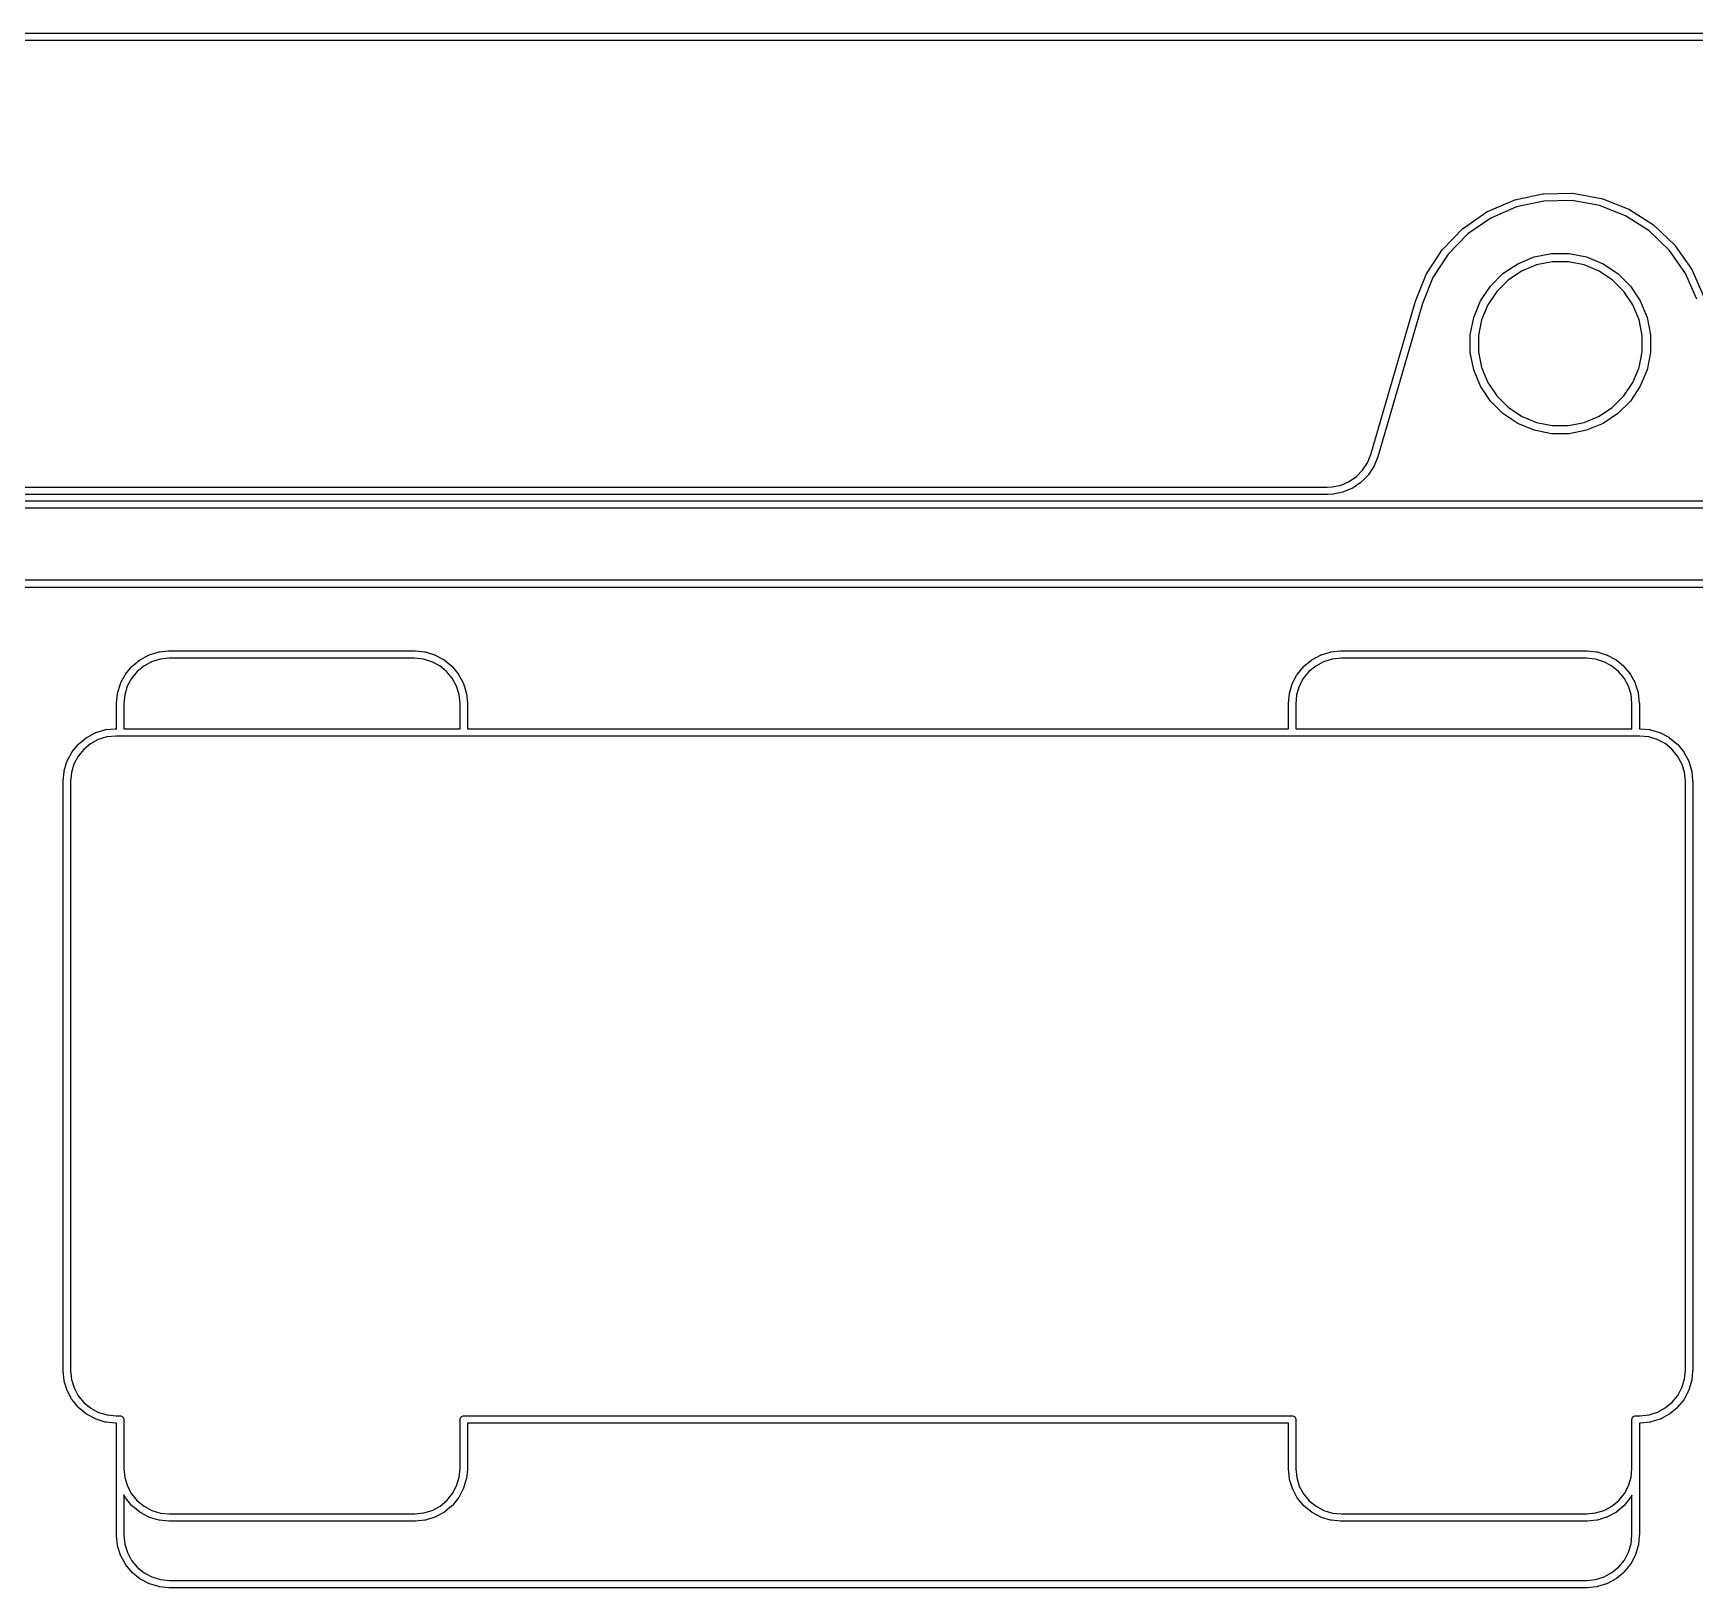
# Model space of a CAD drawing. Extents: x 59 to 2996, y -153 to 1402.
# Drawn here: x 779.93 to 813.78, y 521.57 to 553.25 of the extents above; entities that cross this region are included whole.
import ezdxf

# ---------------------------------------------------------------- set-up
doc = ezdxf.new("R2010")
doc.units = 0
doc.layers.add('BLACK', color=7, linetype='CONTINUOUS')

msp = doc.modelspace()

# ---------------------------------------------------------------- linework, layer by layer
at = {"layer": 'BLACK', "linetype": 'Continuous'}
for p, q in [((664.757, 553.249), (809.125, 553.249)), ((809.125, 553.249), (833.306, 553.249)), ((809.125, 553.099), (664.829, 553.099)), ((833.299, 553.099), (809.125, 553.099)), ((809.561, 549.619), (810.099, 549.851)), ((810.099, 549.851), (810.106, 549.853)), ((810.099, 549.851), (810.099, 549.851)), ((810.099, 549.851), (810.099, 549.851)), ((810.099, 549.851), (810.099, 549.851)), ((810.106, 549.853), (810.112, 549.855)), ((810.112, 549.855), (810.685, 549.978)), ((810.709, 549.83), (810.151, 549.71)), ((810.685, 549.978), (810.686, 549.978)), ((810.686, 549.978), (810.693, 549.979)), ((810.693, 549.979), (810.699, 549.98)), ((810.699, 549.98), (811.285, 549.989)), ((811.28, 549.839), (810.709, 549.83)), ((811.842, 549.738), (811.28, 549.839)), ((811.285, 549.989), (811.285, 549.989)), ((811.285, 549.989), (811.286, 549.989)), ((811.286, 549.989), (811.293, 549.989)), ((811.293, 549.989), (811.299, 549.988)), ((811.299, 549.988), (811.876, 549.884)), ((811.876, 549.884), (811.877, 549.884)), ((811.877, 549.884), (811.883, 549.882)), ((811.883, 549.882), (811.89, 549.88)), ((811.89, 549.88), (812.435, 549.666)), ((809.066, 549.28), (809.548, 549.612)), ((809.627, 549.484), (809.157, 549.16)), ((809.548, 549.612), (809.549, 549.612)), ((809.549, 549.612), (809.555, 549.615)), ((809.555, 549.615), (809.561, 549.619)), ((810.151, 549.71), (809.627, 549.484)), ((812.373, 549.529), (811.842, 549.738)), ((812.853, 549.221), (812.373, 549.529)), ((812.435, 549.666), (812.436, 549.665)), ((812.436, 549.665), (812.442, 549.662)), ((812.442, 549.662), (812.448, 549.659)), ((812.448, 549.659), (812.94, 549.343)), ((808.646, 548.851), (809.055, 549.27)), ((809.157, 549.16), (808.759, 548.751)), ((809.055, 549.271), (809.061, 549.275)), ((809.055, 549.27), (809.055, 549.271)), ((809.055, 549.27), (809.055, 549.27)), ((809.055, 549.27), (809.055, 549.27)), ((809.061, 549.275), (809.066, 549.28)), ((813.265, 548.825), (812.853, 549.221)), ((812.94, 549.343), (812.941, 549.343)), ((812.941, 549.343), (812.947, 549.338)), ((812.947, 549.338), (812.952, 549.334)), ((812.952, 549.334), (813.374, 548.928)), ((808.317, 548.349), (808.637, 548.839)), ((808.759, 548.751), (808.447, 548.273)), ((808.637, 548.84), (808.642, 548.845)), ((808.637, 548.839), (808.637, 548.84)), ((808.637, 548.839), (808.637, 548.839)), ((808.637, 548.839), (808.637, 548.839)), ((808.642, 548.845), (808.646, 548.851)), ((810.507, 548.69), (810.861, 548.76)), ((810.861, 548.76), (811.223, 548.76)), ((811.223, 548.76), (811.578, 548.69)), ((813.592, 548.357), (813.265, 548.825)), ((813.374, 548.928), (813.374, 548.928)), ((813.374, 548.928), (813.374, 548.928)), ((813.374, 548.928), (813.375, 548.928)), ((813.375, 548.928), (813.379, 548.922)), ((813.379, 548.922), (813.384, 548.917)), ((813.384, 548.917), (813.719, 548.437)), ((809.872, 548.351), (810.173, 548.551)), ((810.253, 548.402), (809.98, 548.219)), ((810.173, 548.551), (810.507, 548.69)), ((810.556, 548.527), (810.253, 548.402)), ((810.878, 548.591), (810.556, 548.527)), ((811.206, 548.591), (810.878, 548.591)), ((811.529, 548.527), (811.206, 548.591)), ((811.832, 548.402), (811.529, 548.527)), ((811.578, 548.69), (811.912, 548.551)), ((812.105, 548.219), (811.832, 548.402)), ((811.912, 548.551), (812.213, 548.351)), ((813.719, 548.437), (813.719, 548.437)), ((813.719, 548.437), (813.719, 548.437)), ((813.719, 548.437), (813.72, 548.436)), ((813.72, 548.436), (813.723, 548.43)), ((813.723, 548.43), (813.726, 548.425)), ((813.726, 548.425), (813.962, 547.889)), ((808.093, 547.792), (808.311, 548.336)), ((808.447, 548.273), (808.233, 547.74)), ((808.311, 548.337), (808.314, 548.343)), ((808.311, 548.336), (808.311, 548.337)), ((808.311, 548.336), (808.311, 548.336)), ((808.311, 548.336), (808.311, 548.336)), ((808.314, 548.343), (808.317, 548.349)), ((809.415, 547.794), (809.616, 548.095)), ((809.616, 548.095), (809.872, 548.351)), ((809.98, 548.219), (809.748, 547.987)), ((812.337, 547.987), (812.105, 548.219)), ((812.213, 548.351), (812.469, 548.095)), ((812.469, 548.095), (812.669, 547.794)), ((813.823, 547.832), (813.592, 548.357)), ((807.181, 544.669), (808.091, 547.789)), ((808.233, 547.74), (807.323, 544.62)), ((808.091, 547.789), (808.093, 547.792)), ((808.093, 547.792), (808.093, 547.792)), ((809.277, 547.46), (809.415, 547.794)), ((809.748, 547.987), (809.565, 547.714)), ((812.52, 547.714), (812.337, 547.987)), ((812.669, 547.794), (812.808, 547.46)), ((809.206, 547.105), (809.277, 547.46)), ((809.439, 547.411), (809.375, 547.089)), ((809.565, 547.714), (809.439, 547.411)), ((812.645, 547.411), (812.52, 547.714)), ((812.709, 547.089), (812.645, 547.411)), ((812.808, 547.46), (812.878, 547.105)), ((809.206, 546.744), (809.206, 547.105)), ((809.375, 547.089), (809.375, 546.76)), ((812.709, 546.76), (812.709, 547.089)), ((812.878, 547.105), (812.878, 546.744)), ((809.277, 546.389), (809.206, 546.744)), ((809.375, 546.76), (809.439, 546.438)), ((812.645, 546.438), (812.709, 546.76)), ((812.878, 546.744), (812.808, 546.389)), ((809.415, 546.055), (809.277, 546.389)), ((809.439, 546.438), (809.565, 546.135)), ((812.52, 546.135), (812.645, 546.438)), ((812.808, 546.389), (812.669, 546.055)), ((809.616, 545.754), (809.415, 546.055)), ((809.565, 546.135), (809.748, 545.862)), ((812.337, 545.862), (812.52, 546.135)), ((812.669, 546.055), (812.469, 545.754)), ((809.872, 545.498), (809.616, 545.754)), ((809.748, 545.862), (809.98, 545.63)), ((812.105, 545.63), (812.337, 545.862)), ((812.469, 545.754), (812.213, 545.498)), ((810.173, 545.297), (809.872, 545.498)), ((809.98, 545.63), (810.253, 545.447)), ((810.253, 545.447), (810.556, 545.321)), ((811.529, 545.321), (811.832, 545.447)), ((811.832, 545.447), (812.105, 545.63)), ((812.213, 545.498), (811.912, 545.297)), ((810.507, 545.159), (810.173, 545.297)), ((810.861, 545.088), (810.507, 545.159)), ((810.556, 545.321), (810.878, 545.257)), ((811.223, 545.088), (810.861, 545.088)), ((810.878, 545.257), (811.206, 545.257)), ((811.206, 545.257), (811.529, 545.321)), ((811.578, 545.159), (811.223, 545.088)), ((811.912, 545.297), (811.578, 545.159)), ((806.888, 544.217), (807.014, 544.347)), ((807.014, 544.347), (807.113, 544.498)), ((807.113, 544.498), (807.181, 544.669)), ((807.243, 544.422), (807.136, 544.259)), ((807.246, 544.428), (807.243, 544.422)), ((807.249, 544.434), (807.246, 544.428)), ((807.322, 544.616), (807.249, 544.435)), ((807.249, 544.435), (807.249, 544.435)), ((807.249, 544.435), (807.249, 544.435)), ((807.249, 544.435), (807.249, 544.434)), ((807.323, 544.62), (807.322, 544.616)), ((807.322, 544.616), (807.322, 544.616)), ((806.29, 543.999), (806.396, 544.005)), ((806.396, 544.005), (806.574, 544.044)), ((806.574, 544.044), (806.74, 544.115)), ((806.74, 544.115), (806.888, 544.217)), ((806.98, 544.098), (806.819, 543.987)), ((806.985, 544.102), (806.98, 544.098)), ((806.99, 544.107), (806.985, 544.102)), ((806.991, 544.108), (806.99, 544.107)), ((807.127, 544.247), (806.991, 544.108)), ((807.131, 544.253), (807.127, 544.247)), ((807.135, 544.258), (807.131, 544.253)), ((807.136, 544.259), (807.135, 544.258)), ((807.136, 544.259), (807.136, 544.259)), ((807.136, 544.259), (807.136, 544.259)), ((759.311, 543.999), (806.29, 543.999)), ((806.296, 543.849), (759.504, 543.849)), ((759.634, 543.719), (824.103, 543.719)), ((806.298, 543.85), (806.296, 543.849)), ((806.41, 543.856), (806.298, 543.85)), ((806.416, 543.857), (806.41, 543.856)), ((806.421, 543.857), (806.416, 543.857)), ((806.422, 543.858), (806.421, 543.857)), ((806.613, 543.899), (806.422, 543.858)), ((806.619, 543.901), (806.613, 543.899)), ((806.626, 543.903), (806.619, 543.901)), ((806.627, 543.903), (806.626, 543.903)), ((806.806, 543.98), (806.627, 543.903)), ((806.812, 543.984), (806.806, 543.98)), ((806.818, 543.987), (806.812, 543.984)), ((806.819, 543.987), (806.818, 543.987)), ((806.819, 543.987), (806.819, 543.987)), ((806.819, 543.987), (806.819, 543.987)), ((824.301, 543.569), (759.758, 543.569)), ((760.039, 542.109), (815.197, 542.109)), ((815.19, 541.959), (759.967, 541.959)), ((782.291, 540.583), (782.477, 540.641)), ((782.477, 540.641), (782.478, 540.641)), ((782.478, 540.641), (782.485, 540.642)), ((782.485, 540.642), (782.492, 540.644)), ((782.492, 540.644), (782.686, 540.664)), ((782.686, 540.664), (782.687, 540.664)), ((782.687, 540.664), (782.69, 540.664)), ((782.69, 540.664), (782.693, 540.664)), ((782.693, 540.664), (782.697, 540.664)), ((782.697, 540.664), (782.697, 540.664)), ((782.697, 540.664), (782.7, 540.664)), ((782.7, 540.664), (787.704, 540.664)), ((787.704, 540.664), (787.708, 540.664)), ((787.708, 540.664), (787.708, 540.664)), ((787.708, 540.664), (787.902, 540.645)), ((787.902, 540.645), (787.903, 540.645)), ((787.903, 540.645), (787.91, 540.643)), ((787.91, 540.643), (787.916, 540.642)), ((787.916, 540.642), (788.103, 540.586)), ((806.167, 540.583), (806.353, 540.641)), ((806.353, 540.641), (806.354, 540.641)), ((806.354, 540.641), (806.361, 540.642)), ((806.361, 540.642), (806.368, 540.644)), ((806.368, 540.644), (806.562, 540.664)), ((806.562, 540.664), (806.563, 540.664)), ((806.563, 540.664), (806.566, 540.664)), ((806.566, 540.664), (806.569, 540.664)), ((806.569, 540.664), (806.573, 540.664)), ((806.573, 540.664), (806.573, 540.664)), ((806.573, 540.664), (806.576, 540.664)), ((806.576, 540.664), (806.576, 540.664)), ((806.576, 540.664), (806.577, 540.664)), ((806.577, 540.664), (811.58, 540.664)), ((811.58, 540.664), (811.591, 540.663)), ((811.591, 540.663), (811.591, 540.663)), ((811.591, 540.663), (811.778, 540.645)), ((811.778, 540.645), (811.778, 540.645)), ((811.778, 540.645), (811.778, 540.645)), ((811.778, 540.645), (811.779, 540.645)), ((811.779, 540.645), (811.786, 540.643)), ((811.786, 540.643), (811.792, 540.642)), ((811.792, 540.642), (811.979, 540.586)), ((781.81, 540.19), (781.933, 540.341)), ((781.933, 540.341), (781.934, 540.342)), ((781.934, 540.342), (781.938, 540.347)), ((781.938, 540.347), (781.943, 540.352)), ((781.943, 540.352), (782.094, 540.476)), ((782.184, 540.356), (782.044, 540.241)), ((782.094, 540.477), (782.1, 540.481)), ((782.094, 540.476), (782.094, 540.477)), ((782.094, 540.476), (782.094, 540.476)), ((782.094, 540.476), (782.094, 540.476)), ((782.1, 540.481), (782.106, 540.484)), ((782.106, 540.484), (782.277, 540.577)), ((782.342, 540.442), (782.184, 540.356)), ((782.277, 540.577), (782.278, 540.578)), ((782.277, 540.577), (782.277, 540.577)), ((782.277, 540.577), (782.277, 540.577)), ((782.278, 540.578), (782.285, 540.58)), ((782.285, 540.58), (782.291, 540.583)), ((782.515, 540.495), (782.342, 540.442)), ((782.698, 540.514), (782.515, 540.495)), ((782.701, 540.514), (782.698, 540.514)), ((787.697, 540.514), (782.701, 540.514)), ((782.701, 540.514), (782.701, 540.514)), ((787.88, 540.496), (787.697, 540.514)), ((788.053, 540.444), (787.88, 540.496)), ((788.212, 540.359), (788.053, 540.444)), ((788.103, 540.586), (788.104, 540.585)), ((788.104, 540.585), (788.111, 540.583)), ((788.111, 540.583), (788.117, 540.58)), ((788.117, 540.58), (788.289, 540.488)), ((788.352, 540.245), (788.212, 540.359)), ((788.289, 540.488), (788.29, 540.488)), ((788.29, 540.488), (788.296, 540.484)), ((788.296, 540.484), (788.301, 540.48)), ((788.301, 540.48), (788.453, 540.357)), ((788.453, 540.357), (788.453, 540.356)), ((788.453, 540.356), (788.458, 540.352)), ((788.458, 540.352), (788.463, 540.347)), ((788.463, 540.347), (788.587, 540.196)), ((805.686, 540.19), (805.809, 540.341)), ((805.809, 540.341), (805.81, 540.342)), ((805.81, 540.342), (805.814, 540.347)), ((805.814, 540.347), (805.819, 540.352)), ((805.819, 540.352), (805.97, 540.476)), ((806.06, 540.356), (805.92, 540.241)), ((805.97, 540.477), (805.976, 540.481)), ((805.97, 540.476), (805.97, 540.477)), ((805.976, 540.481), (805.982, 540.484)), ((805.982, 540.484), (806.153, 540.577)), ((806.218, 540.442), (806.06, 540.356)), ((806.153, 540.577), (806.154, 540.578)), ((806.153, 540.577), (806.153, 540.577)), ((806.153, 540.577), (806.153, 540.577)), ((806.154, 540.578), (806.161, 540.58)), ((806.161, 540.58), (806.167, 540.583)), ((806.391, 540.495), (806.218, 540.442)), ((806.574, 540.514), (806.391, 540.495)), ((806.577, 540.514), (806.574, 540.514)), ((811.573, 540.514), (806.577, 540.514)), ((811.756, 540.496), (811.573, 540.514)), ((811.929, 540.444), (811.756, 540.496)), ((812.088, 540.359), (811.929, 540.444)), ((811.979, 540.586), (811.98, 540.585)), ((811.98, 540.585), (811.987, 540.583)), ((811.987, 540.583), (811.993, 540.58)), ((811.993, 540.58), (812.165, 540.488)), ((812.228, 540.245), (812.088, 540.359)), ((812.165, 540.488), (812.165, 540.488)), ((812.165, 540.488), (812.165, 540.488)), ((812.165, 540.488), (812.166, 540.488)), ((812.166, 540.488), (812.172, 540.484)), ((812.172, 540.484), (812.177, 540.48)), ((812.177, 540.48), (812.329, 540.357)), ((812.329, 540.357), (812.329, 540.356)), ((812.329, 540.356), (812.334, 540.351)), ((812.334, 540.351), (812.339, 540.347)), ((812.339, 540.347), (812.463, 540.196)), ((781.648, 539.805), (781.704, 539.992)), ((781.704, 539.992), (781.705, 539.993)), ((781.704, 539.992), (781.704, 539.992)), ((781.704, 539.992), (781.704, 539.992)), ((781.705, 539.993), (781.707, 539.999)), ((781.707, 539.999), (781.71, 540.006)), ((781.71, 540.006), (781.801, 540.178)), ((781.846, 539.942), (781.794, 539.769)), ((781.801, 540.178), (781.802, 540.179)), ((781.801, 540.178), (781.801, 540.178)), ((781.801, 540.178), (781.801, 540.178)), ((781.802, 540.179), (781.806, 540.184)), ((781.806, 540.184), (781.81, 540.19)), ((781.93, 540.101), (781.846, 539.942)), ((782.044, 540.241), (781.93, 540.101)), ((788.467, 540.106), (788.352, 540.245)), ((788.553, 539.948), (788.467, 540.106)), ((788.606, 539.775), (788.553, 539.948)), ((788.587, 540.196), (788.587, 540.196)), ((788.587, 540.196), (788.587, 540.196)), ((788.587, 540.196), (788.588, 540.196)), ((788.588, 540.196), (788.592, 540.19)), ((788.592, 540.19), (788.596, 540.184)), ((788.596, 540.184), (788.688, 540.013)), ((788.688, 540.013), (788.688, 540.013)), ((788.688, 540.013), (788.688, 540.013)), ((788.688, 540.013), (788.689, 540.012)), ((788.689, 540.012), (788.691, 540.005)), ((788.691, 540.005), (788.694, 539.999)), ((788.694, 539.999), (788.752, 539.813)), ((805.524, 539.805), (805.58, 539.992)), ((805.58, 539.992), (805.581, 539.993)), ((805.581, 539.993), (805.583, 539.999)), ((805.583, 539.999), (805.586, 540.006)), ((805.586, 540.006), (805.677, 540.178)), ((805.722, 539.942), (805.67, 539.769)), ((805.677, 540.178), (805.678, 540.179)), ((805.677, 540.178), (805.677, 540.178)), ((805.677, 540.178), (805.677, 540.178)), ((805.678, 540.179), (805.682, 540.184)), ((805.682, 540.184), (805.686, 540.19)), ((805.806, 540.101), (805.722, 539.942)), ((805.92, 540.241), (805.806, 540.101)), ((812.343, 540.106), (812.228, 540.245)), ((812.429, 539.948), (812.343, 540.106)), ((812.482, 539.775), (812.429, 539.948)), ((812.463, 540.196), (812.463, 540.196)), ((812.463, 540.196), (812.463, 540.196)), ((812.463, 540.196), (812.464, 540.196)), ((812.464, 540.196), (812.468, 540.19)), ((812.468, 540.19), (812.472, 540.184)), ((812.472, 540.184), (812.564, 540.013)), ((812.564, 540.013), (812.564, 540.013)), ((812.564, 540.013), (812.564, 540.013)), ((812.564, 540.013), (812.565, 540.012)), ((812.565, 540.012), (812.567, 540.005)), ((812.567, 540.005), (812.57, 539.999)), ((812.57, 539.999), (812.628, 539.813)), ((781.626, 539.597), (781.645, 539.791)), ((781.645, 539.792), (781.646, 539.799)), ((781.645, 539.791), (781.645, 539.792)), ((781.645, 539.791), (781.645, 539.791)), ((781.645, 539.791), (781.645, 539.791)), ((781.646, 539.799), (781.648, 539.805)), ((781.794, 539.769), (781.776, 539.586)), ((788.626, 539.592), (788.606, 539.775)), ((788.752, 539.813), (788.752, 539.812)), ((788.752, 539.812), (788.753, 539.805)), ((788.753, 539.805), (788.755, 539.798)), ((788.755, 539.798), (788.775, 539.604)), ((788.775, 539.604), (788.775, 539.603)), ((788.775, 539.603), (788.775, 539.6)), ((805.502, 539.597), (805.521, 539.791)), ((805.521, 539.792), (805.522, 539.799)), ((805.521, 539.791), (805.521, 539.792)), ((805.521, 539.791), (805.521, 539.791)), ((805.521, 539.791), (805.521, 539.791)), ((805.522, 539.799), (805.524, 539.805)), ((805.67, 539.769), (805.652, 539.586)), ((812.502, 539.592), (812.482, 539.775)), ((812.628, 539.813), (812.628, 539.812)), ((812.628, 539.812), (812.629, 539.805)), ((812.629, 539.805), (812.631, 539.798)), ((812.631, 539.798), (812.651, 539.604)), ((812.651, 539.604), (812.651, 539.603)), ((812.651, 539.603), (812.651, 539.6)), ((781.626, 539.593), (781.626, 539.597)), ((781.626, 539.597), (781.626, 539.597)), ((781.626, 539.079), (781.626, 539.593)), ((781.776, 539.586), (781.776, 539.079)), ((788.626, 539.589), (788.626, 539.592)), ((788.626, 539.079), (788.626, 539.589)), ((788.626, 539.589), (788.626, 539.589)), ((788.775, 539.6), (788.776, 539.597)), ((788.776, 539.597), (788.776, 539.593)), ((788.776, 539.593), (788.776, 539.593)), ((788.776, 539.593), (788.776, 539.079)), ((805.502, 539.593), (805.502, 539.597)), ((805.502, 539.597), (805.502, 539.597)), ((805.502, 539.079), (805.502, 539.593)), ((805.652, 539.586), (805.652, 539.079)), ((812.502, 539.589), (812.502, 539.592)), ((812.502, 539.079), (812.502, 539.589)), ((812.651, 539.6), (812.652, 539.597)), ((812.652, 539.597), (812.652, 539.593)), ((812.652, 539.593), (812.652, 539.593)), ((812.652, 539.593), (812.652, 539.59)), ((812.652, 539.59), (812.652, 539.59)), ((812.652, 539.59), (812.652, 539.589)), ((812.652, 539.589), (812.652, 539.079)), ((781.019, 538.899), (781.19, 538.992)), ((781.19, 538.992), (781.191, 538.993)), ((781.191, 538.993), (781.198, 538.995)), ((781.198, 538.995), (781.204, 538.998)), ((781.204, 538.998), (781.39, 539.056)), ((781.39, 539.056), (781.391, 539.056)), ((781.391, 539.056), (781.398, 539.057)), ((781.398, 539.057), (781.405, 539.059)), ((781.405, 539.059), (781.599, 539.079)), ((781.611, 538.929), (781.428, 538.91)), ((781.599, 539.079), (781.6, 539.079)), ((781.6, 539.079), (781.603, 539.079)), ((781.603, 539.079), (781.606, 539.079)), ((781.606, 539.079), (781.61, 539.079)), ((781.61, 539.079), (781.61, 539.079)), ((781.61, 539.079), (781.626, 539.079)), ((781.614, 538.929), (781.611, 538.929)), ((781.697, 538.929), (781.614, 538.929)), ((781.701, 538.929), (781.697, 538.929)), ((781.704, 538.929), (781.701, 538.929)), ((788.697, 538.929), (781.704, 538.929)), ((781.776, 539.079), (788.626, 539.079)), ((788.701, 538.929), (788.697, 538.929)), ((788.704, 538.929), (788.701, 538.929)), ((805.573, 538.929), (788.704, 538.929)), ((788.776, 539.079), (805.502, 539.079)), ((805.577, 538.929), (805.573, 538.929)), ((805.58, 538.929), (805.577, 538.929)), ((812.573, 538.929), (805.58, 538.929)), ((805.58, 538.929), (805.58, 538.929)), ((805.58, 538.929), (805.58, 538.929)), ((805.652, 539.079), (812.502, 539.079)), ((812.577, 538.929), (812.573, 538.929)), ((812.573, 538.929), (812.573, 538.929)), ((812.573, 538.929), (812.573, 538.929)), ((812.58, 538.929), (812.577, 538.929)), ((812.62, 538.929), (812.58, 538.929)), ((812.66, 538.929), (812.62, 538.929)), ((812.652, 539.079), (812.667, 539.079)), ((812.843, 538.911), (812.66, 538.929)), ((812.667, 539.079), (812.671, 539.079)), ((812.671, 539.079), (812.671, 539.079)), ((812.671, 539.079), (812.865, 539.06)), ((812.865, 539.06), (812.866, 539.06)), ((812.866, 539.06), (812.873, 539.058)), ((812.873, 539.058), (812.879, 539.057)), ((812.879, 539.057), (813.066, 539.001)), ((813.066, 539.001), (813.067, 539)), ((813.067, 539), (813.074, 538.998)), ((813.074, 538.998), (813.08, 538.995)), ((813.08, 538.995), (813.252, 538.903)), ((780.623, 538.421), (780.714, 538.593)), ((780.714, 538.593), (780.715, 538.594)), ((780.715, 538.594), (780.719, 538.599)), ((780.719, 538.599), (780.723, 538.605)), ((780.723, 538.605), (780.846, 538.756)), ((780.957, 538.656), (780.843, 538.516)), ((780.846, 538.756), (780.847, 538.757)), ((780.846, 538.756), (780.846, 538.756)), ((780.846, 538.756), (780.846, 538.756)), ((780.847, 538.757), (780.851, 538.762)), ((780.851, 538.762), (780.856, 538.767)), ((780.856, 538.767), (781.007, 538.891)), ((781.097, 538.771), (780.957, 538.656)), ((781.007, 538.892), (781.013, 538.896)), ((781.007, 538.891), (781.007, 538.892)), ((781.013, 538.896), (781.019, 538.899)), ((781.255, 538.857), (781.097, 538.771)), ((781.428, 538.91), (781.255, 538.857)), ((813.016, 538.859), (812.843, 538.911)), ((813.175, 538.775), (813.016, 538.859)), ((813.315, 538.66), (813.175, 538.775)), ((813.252, 538.903), (813.253, 538.903)), ((813.253, 538.903), (813.259, 538.899)), ((813.259, 538.899), (813.264, 538.895)), ((813.264, 538.895), (813.416, 538.772)), ((813.43, 538.521), (813.315, 538.66)), ((813.416, 538.772), (813.416, 538.772)), ((813.416, 538.772), (813.416, 538.772)), ((813.416, 538.772), (813.416, 538.771)), ((813.416, 538.771), (813.421, 538.767)), ((813.421, 538.767), (813.426, 538.762)), ((813.426, 538.762), (813.55, 538.611)), ((813.55, 538.611), (813.55, 538.611)), ((813.55, 538.611), (813.55, 538.611)), ((813.55, 538.611), (813.551, 538.611)), ((813.551, 538.611), (813.555, 538.605)), ((813.555, 538.605), (813.559, 538.599)), ((813.559, 538.599), (813.651, 538.428)), ((780.561, 538.22), (780.617, 538.407)), ((780.617, 538.407), (780.618, 538.408)), ((780.618, 538.408), (780.62, 538.414)), ((780.62, 538.414), (780.623, 538.421)), ((780.759, 538.357), (780.707, 538.184)), ((780.843, 538.516), (780.759, 538.357)), ((813.516, 538.363), (813.43, 538.521)), ((813.569, 538.19), (813.516, 538.363)), ((813.651, 538.428), (813.651, 538.428)), ((813.651, 538.428), (813.651, 538.428)), ((813.651, 538.428), (813.652, 538.427)), ((813.652, 538.427), (813.654, 538.42)), ((813.654, 538.42), (813.657, 538.414)), ((813.657, 538.414), (813.715, 538.228)), ((780.539, 538.008), (780.54, 538.018)), ((780.539, 526.004), (780.539, 538.008)), ((780.54, 538.018), (780.558, 538.206)), ((780.558, 538.207), (780.559, 538.214)), ((780.558, 538.206), (780.558, 538.207)), ((780.558, 538.206), (780.558, 538.206)), ((780.558, 538.206), (780.558, 538.206)), ((780.559, 538.214), (780.561, 538.22)), ((780.707, 538.184), (780.689, 538.001)), ((780.689, 538.001), (780.689, 526.005)), ((813.589, 538.007), (813.569, 538.19)), ((813.589, 538.004), (813.589, 538.007)), ((813.589, 526.008), (813.589, 538.004)), ((813.715, 538.228), (813.715, 538.227)), ((813.715, 538.227), (813.716, 538.22)), ((813.716, 538.22), (813.718, 538.213)), ((813.718, 538.213), (813.738, 538.019)), ((813.738, 538.019), (813.738, 538.018)), ((813.738, 538.018), (813.738, 538.015)), ((813.738, 538.015), (813.739, 538.012)), ((813.739, 538.012), (813.739, 538.008)), ((813.739, 538.008), (813.739, 538.008)), ((813.739, 538.008), (813.739, 538.005)), ((813.739, 538.005), (813.739, 538.005)), ((813.739, 538.005), (813.739, 538.004)), ((813.739, 538.004), (813.739, 526.001)), ((780.539, 526.001), (780.539, 526.004)), ((780.539, 526.004), (780.539, 526.004)), ((780.539, 526.004), (780.539, 526.004)), ((780.539, 525.997), (780.539, 526.001)), ((780.539, 526.001), (780.539, 526.001)), ((780.539, 525.994), (780.539, 525.997)), ((780.539, 525.991), (780.539, 525.994)), ((780.539, 525.99), (780.539, 525.991)), ((780.559, 525.795), (780.539, 525.99)), ((780.561, 525.789), (780.559, 525.795)), ((780.562, 525.782), (780.561, 525.789)), ((780.562, 525.781), (780.562, 525.782)), ((780.62, 525.595), (780.562, 525.781)), ((780.562, 525.781), (780.562, 525.781)), ((780.562, 525.781), (780.562, 525.781)), ((780.689, 526.005), (780.689, 526.001)), ((780.689, 526.001), (780.708, 525.818)), ((780.708, 525.818), (780.761, 525.646)), ((813.518, 525.652), (813.571, 525.825)), ((813.571, 525.825), (813.589, 526.008)), ((813.716, 525.788), (813.66, 525.602)), ((813.718, 525.795), (813.716, 525.788)), ((813.719, 525.802), (813.718, 525.795)), ((813.738, 525.997), (813.719, 525.803)), ((813.719, 525.803), (813.719, 525.802)), ((813.739, 526.001), (813.738, 525.997)), ((813.738, 525.997), (813.738, 525.997)), ((780.623, 525.588), (780.62, 525.595)), ((780.625, 525.582), (780.623, 525.588)), ((780.626, 525.581), (780.625, 525.582)), ((780.719, 525.409), (780.626, 525.581)), ((780.722, 525.404), (780.719, 525.409)), ((780.726, 525.398), (780.722, 525.404)), ((780.727, 525.397), (780.726, 525.398)), ((780.851, 525.247), (780.727, 525.397)), ((780.761, 525.646), (780.847, 525.487)), ((780.847, 525.487), (780.962, 525.348)), ((813.32, 525.353), (813.434, 525.493)), ((813.555, 525.404), (813.431, 525.252)), ((813.434, 525.493), (813.518, 525.652)), ((813.558, 525.409), (813.555, 525.404)), ((813.562, 525.415), (813.558, 525.409)), ((813.563, 525.416), (813.562, 525.415)), ((813.654, 525.588), (813.563, 525.416)), ((813.563, 525.416), (813.563, 525.416)), ((813.657, 525.594), (813.654, 525.588)), ((813.66, 525.601), (813.657, 525.594)), ((813.66, 525.602), (813.66, 525.601)), ((780.856, 525.242), (780.851, 525.247)), ((780.861, 525.237), (780.856, 525.242)), ((780.862, 525.237), (780.861, 525.237)), ((781.013, 525.113), (780.862, 525.237)), ((780.862, 525.237), (780.862, 525.237)), ((780.862, 525.237), (780.862, 525.237)), ((780.962, 525.348), (781.102, 525.234)), ((781.018, 525.11), (781.013, 525.113)), ((781.024, 525.106), (781.018, 525.11)), ((781.025, 525.105), (781.024, 525.106)), ((781.197, 525.014), (781.025, 525.105)), ((781.025, 525.105), (781.025, 525.105)), ((781.025, 525.105), (781.025, 525.105)), ((781.102, 525.234), (781.261, 525.149)), ((781.261, 525.149), (781.434, 525.097)), ((781.434, 525.097), (781.617, 525.079)), ((781.617, 525.079), (781.697, 525.079)), ((781.697, 525.079), (781.701, 525.08)), ((781.701, 525.08), (781.704, 525.079)), ((781.704, 525.079), (781.704, 525.079)), ((781.704, 525.079), (781.715, 525.078)), ((781.715, 525.078), (781.729, 525.074)), ((781.729, 525.074), (781.742, 525.067)), ((781.742, 525.067), (781.751, 525.06)), ((781.751, 525.06), (781.754, 525.058)), ((781.754, 525.058), (781.763, 525.046)), ((781.763, 525.046), (781.77, 525.033)), ((788.631, 525.033), (788.638, 525.046)), ((788.638, 525.046), (788.647, 525.058)), ((788.647, 525.058), (788.659, 525.067)), ((788.659, 525.067), (788.672, 525.074)), ((788.672, 525.074), (788.686, 525.078)), ((788.686, 525.078), (788.697, 525.079)), ((788.697, 525.079), (788.701, 525.08)), ((788.697, 525.079), (788.697, 525.079)), ((788.701, 525.08), (788.704, 525.079)), ((788.704, 525.079), (805.573, 525.079)), ((805.573, 525.079), (805.577, 525.08)), ((805.577, 525.08), (805.591, 525.078)), ((805.591, 525.078), (805.605, 525.074)), ((805.605, 525.074), (805.618, 525.067)), ((805.618, 525.067), (805.63, 525.058)), ((805.63, 525.058), (805.639, 525.046)), ((805.639, 525.046), (805.646, 525.033)), ((812.508, 525.036), (812.514, 525.046)), ((812.514, 525.046), (812.521, 525.055)), ((812.521, 525.055), (812.523, 525.058)), ((812.523, 525.058), (812.528, 525.062)), ((812.523, 525.058), (812.523, 525.058)), ((812.528, 525.062), (812.535, 525.067)), ((812.535, 525.067), (812.548, 525.074)), ((812.548, 525.074), (812.562, 525.078)), ((812.548, 525.074), (812.548, 525.074)), ((812.562, 525.078), (812.577, 525.08)), ((812.577, 525.08), (812.58, 525.079)), ((812.58, 525.079), (812.663, 525.079)), ((812.663, 525.079), (812.663, 525.079)), ((812.663, 525.079), (812.666, 525.079)), ((812.666, 525.079), (812.849, 525.099)), ((812.849, 525.099), (813.022, 525.152)), ((813.022, 525.152), (813.181, 525.238)), ((813.258, 525.109), (813.087, 525.017)), ((813.181, 525.238), (813.32, 525.353)), ((813.264, 525.113), (813.258, 525.109)), ((813.27, 525.117), (813.264, 525.113)), ((813.271, 525.118), (813.27, 525.117)), ((813.421, 525.242), (813.271, 525.118)), ((813.271, 525.118), (813.271, 525.118)), ((813.271, 525.118), (813.271, 525.118)), ((813.426, 525.247), (813.421, 525.242)), ((813.431, 525.252), (813.426, 525.247)), ((813.431, 525.252), (813.431, 525.252)), ((813.431, 525.252), (813.431, 525.252)), ((813.431, 525.252), (813.431, 525.252)), ((781.204, 525.011), (781.197, 525.014)), ((781.21, 525.008), (781.204, 525.011)), ((781.211, 525.008), (781.21, 525.008)), ((781.398, 524.952), (781.211, 525.008)), ((781.211, 525.008), (781.211, 525.008)), ((781.211, 525.008), (781.211, 525.008)), ((781.404, 524.95), (781.398, 524.952)), ((781.411, 524.949), (781.404, 524.95)), ((781.412, 524.949), (781.411, 524.949)), ((781.606, 524.93), (781.412, 524.949)), ((781.412, 524.949), (781.412, 524.949)), ((781.412, 524.949), (781.412, 524.949)), ((781.61, 524.929), (781.606, 524.93)), ((781.606, 524.93), (781.606, 524.93)), ((781.626, 524.929), (781.61, 524.929)), ((781.626, 524.84), (781.626, 524.929)), ((781.626, 522.646), (781.626, 524.84)), ((781.77, 525.033), (781.774, 525.019)), ((781.774, 525.019), (781.776, 525.008)), ((781.776, 525.008), (781.776, 525.008)), ((781.776, 525.008), (781.776, 525.004)), ((781.776, 525.004), (781.776, 525.001)), ((781.776, 525.001), (781.776, 524.84)), ((781.776, 524.84), (781.776, 524.005)), ((788.625, 525.004), (788.627, 525.019)), ((788.626, 525.001), (788.625, 525.004)), ((788.626, 524.008), (788.626, 525.001)), ((788.627, 525.019), (788.631, 525.033)), ((805.502, 524.929), (788.776, 524.929)), ((788.776, 524.929), (788.776, 524.001)), ((805.502, 524.004), (805.502, 524.929)), ((805.646, 525.033), (805.65, 525.019)), ((805.65, 525.019), (805.652, 525.008)), ((805.652, 525.008), (805.652, 525.008)), ((805.652, 525.008), (805.652, 525.004)), ((805.652, 525.004), (805.652, 525.001)), ((805.652, 525.001), (805.652, 524.005)), ((812.501, 525.004), (812.503, 525.019)), ((812.502, 525.001), (812.501, 525.004)), ((812.502, 524.008), (812.502, 525.001)), ((812.503, 525.019), (812.507, 525.033)), ((812.507, 525.033), (812.508, 525.036)), ((812.664, 524.929), (812.652, 524.929)), ((812.652, 524.929), (812.652, 522.646)), ((812.667, 524.929), (812.664, 524.929)), ((812.664, 524.929), (812.664, 524.929)), ((812.664, 524.929), (812.664, 524.929)), ((812.671, 524.929), (812.667, 524.929)), ((812.667, 524.929), (812.667, 524.929)), ((812.674, 524.93), (812.671, 524.929)), ((812.677, 524.93), (812.674, 524.93)), ((812.678, 524.93), (812.677, 524.93)), ((812.872, 524.95), (812.678, 524.93)), ((812.879, 524.952), (812.872, 524.95)), ((812.886, 524.953), (812.879, 524.952)), ((812.887, 524.953), (812.886, 524.953)), ((813.073, 525.011), (812.887, 524.953)), ((813.08, 525.013), (813.073, 525.011)), ((813.086, 525.016), (813.08, 525.013)), ((813.087, 525.017), (813.086, 525.016)), ((781.776, 524.005), (781.776, 524.001)), ((781.776, 524.001), (781.795, 523.818)), ((781.795, 523.818), (781.848, 523.646)), ((788.555, 523.652), (788.608, 523.825)), ((788.608, 523.825), (788.626, 524.008)), ((788.753, 523.788), (788.697, 523.602)), ((788.755, 523.795), (788.753, 523.788)), ((788.756, 523.802), (788.755, 523.795)), ((788.774, 523.99), (788.756, 523.803)), ((788.756, 523.803), (788.756, 523.802)), ((788.776, 524.001), (788.774, 523.99)), ((788.774, 523.99), (788.774, 523.99)), ((805.502, 524.001), (805.502, 524.004)), ((805.502, 524.004), (805.502, 524.004)), ((805.502, 524.004), (805.502, 524.004)), ((805.502, 523.997), (805.502, 524.001)), ((805.502, 524.001), (805.502, 524.001)), ((805.502, 523.994), (805.502, 523.997)), ((805.502, 523.991), (805.502, 523.994)), ((805.502, 523.99), (805.502, 523.991)), ((805.522, 523.795), (805.502, 523.99)), ((805.524, 523.789), (805.522, 523.795)), ((805.525, 523.782), (805.524, 523.789)), ((805.525, 523.781), (805.525, 523.782)), ((805.583, 523.595), (805.525, 523.781)), ((805.652, 524.005), (805.652, 524.001)), ((805.652, 524.001), (805.671, 523.818)), ((805.671, 523.818), (805.724, 523.646)), ((812.431, 523.652), (812.484, 523.825)), ((812.484, 523.825), (812.502, 524.008)), ((781.806, 523.409), (781.776, 523.465)), ((781.776, 523.465), (781.776, 522.65)), ((781.809, 523.404), (781.806, 523.409)), ((781.813, 523.398), (781.809, 523.404)), ((781.814, 523.397), (781.813, 523.398)), ((781.938, 523.247), (781.814, 523.397)), ((781.848, 523.646), (781.934, 523.487)), ((781.934, 523.487), (782.049, 523.348)), ((788.218, 523.238), (788.357, 523.353)), ((788.357, 523.353), (788.471, 523.493)), ((788.592, 523.404), (788.468, 523.252)), ((788.471, 523.493), (788.555, 523.652)), ((788.595, 523.409), (788.592, 523.404)), ((788.599, 523.415), (788.595, 523.409)), ((788.6, 523.416), (788.599, 523.415)), ((788.691, 523.588), (788.6, 523.416)), ((788.6, 523.416), (788.6, 523.416)), ((788.6, 523.416), (788.6, 523.416)), ((788.694, 523.594), (788.691, 523.588)), ((788.697, 523.601), (788.694, 523.594)), ((788.697, 523.602), (788.697, 523.601)), ((805.586, 523.588), (805.583, 523.595)), ((805.588, 523.582), (805.586, 523.588)), ((805.589, 523.581), (805.588, 523.582)), ((805.682, 523.409), (805.589, 523.581)), ((805.685, 523.404), (805.682, 523.409)), ((805.689, 523.398), (805.685, 523.404)), ((805.69, 523.397), (805.689, 523.398)), ((805.814, 523.247), (805.69, 523.397)), ((805.724, 523.646), (805.81, 523.487)), ((805.81, 523.487), (805.925, 523.348)), ((812.094, 523.238), (812.233, 523.353)), ((812.233, 523.353), (812.347, 523.493)), ((812.468, 523.404), (812.344, 523.252)), ((812.347, 523.493), (812.431, 523.652)), ((812.471, 523.409), (812.468, 523.404)), ((812.475, 523.415), (812.471, 523.409)), ((812.476, 523.416), (812.475, 523.415)), ((812.502, 523.464), (812.476, 523.416)), ((812.502, 522.653), (812.502, 523.464)), ((781.943, 523.242), (781.938, 523.247)), ((781.948, 523.237), (781.943, 523.242)), ((781.949, 523.237), (781.948, 523.237)), ((782.1, 523.113), (781.949, 523.237)), ((781.949, 523.237), (781.949, 523.237)), ((781.949, 523.237), (781.949, 523.237)), ((782.049, 523.348), (782.189, 523.234)), ((782.105, 523.11), (782.1, 523.113)), ((782.111, 523.106), (782.105, 523.11)), ((782.112, 523.105), (782.111, 523.106)), ((782.284, 523.014), (782.112, 523.105)), ((782.112, 523.105), (782.112, 523.105)), ((782.189, 523.234), (782.348, 523.149)), ((782.291, 523.011), (782.284, 523.014)), ((782.348, 523.149), (782.521, 523.097)), ((782.521, 523.097), (782.704, 523.079)), ((782.704, 523.079), (787.7, 523.079)), ((787.7, 523.079), (787.7, 523.079)), ((787.7, 523.079), (787.703, 523.079)), ((787.703, 523.079), (787.886, 523.099)), ((787.886, 523.099), (788.059, 523.152)), ((788.059, 523.152), (788.218, 523.238)), ((788.117, 523.013), (788.11, 523.011)), ((788.123, 523.016), (788.117, 523.013)), ((788.124, 523.017), (788.123, 523.016)), ((788.295, 523.109), (788.124, 523.017)), ((788.301, 523.113), (788.295, 523.109)), ((788.307, 523.117), (788.301, 523.113)), ((788.308, 523.118), (788.307, 523.117)), ((788.458, 523.242), (788.308, 523.118)), ((788.308, 523.118), (788.308, 523.118)), ((788.308, 523.118), (788.308, 523.118)), ((788.463, 523.247), (788.458, 523.242)), ((788.468, 523.252), (788.463, 523.247)), ((788.468, 523.252), (788.468, 523.252)), ((788.468, 523.252), (788.468, 523.252)), ((788.468, 523.252), (788.468, 523.252)), ((805.819, 523.242), (805.814, 523.247)), ((805.824, 523.237), (805.819, 523.242)), ((805.825, 523.237), (805.824, 523.237)), ((805.976, 523.113), (805.825, 523.237)), ((805.825, 523.237), (805.825, 523.237)), ((805.825, 523.237), (805.825, 523.237)), ((805.925, 523.348), (806.065, 523.234)), ((805.981, 523.11), (805.976, 523.113)), ((805.987, 523.106), (805.981, 523.11)), ((805.988, 523.105), (805.987, 523.106)), ((806.16, 523.014), (805.988, 523.105)), ((805.988, 523.105), (805.988, 523.105)), ((805.988, 523.105), (805.988, 523.105)), ((806.065, 523.234), (806.224, 523.149)), ((806.167, 523.011), (806.16, 523.014)), ((806.224, 523.149), (806.397, 523.097)), ((806.397, 523.097), (806.58, 523.079)), ((806.58, 523.079), (811.576, 523.079)), ((811.576, 523.079), (811.579, 523.079)), ((811.579, 523.079), (811.762, 523.099)), ((811.762, 523.099), (811.935, 523.152)), ((811.935, 523.152), (812.094, 523.238)), ((811.993, 523.013), (811.986, 523.011)), ((811.999, 523.016), (811.993, 523.013)), ((812, 523.017), (811.999, 523.016)), ((812.171, 523.109), (812, 523.017)), ((812.177, 523.113), (812.171, 523.109)), ((812.183, 523.117), (812.177, 523.113)), ((812.184, 523.118), (812.183, 523.117)), ((812.334, 523.242), (812.184, 523.118)), ((812.339, 523.247), (812.334, 523.242)), ((812.344, 523.252), (812.339, 523.247)), ((812.344, 523.252), (812.344, 523.252)), ((782.297, 523.008), (782.291, 523.011)), ((782.298, 523.008), (782.297, 523.008)), ((782.485, 522.952), (782.298, 523.008)), ((782.491, 522.95), (782.485, 522.952)), ((782.498, 522.949), (782.491, 522.95)), ((782.499, 522.949), (782.498, 522.949)), ((782.691, 522.93), (782.499, 522.949)), ((782.499, 522.949), (782.499, 522.949)), ((782.499, 522.949), (782.499, 522.949)), ((782.697, 522.929), (782.691, 522.93)), ((787.701, 522.929), (782.697, 522.929)), ((787.704, 522.929), (787.701, 522.929)), ((787.708, 522.929), (787.704, 522.929)), ((787.704, 522.929), (787.704, 522.929)), ((787.711, 522.93), (787.708, 522.929)), ((787.714, 522.93), (787.711, 522.93)), ((787.715, 522.93), (787.714, 522.93)), ((787.909, 522.95), (787.715, 522.93)), ((787.916, 522.952), (787.909, 522.95)), ((787.923, 522.953), (787.916, 522.952)), ((787.924, 522.953), (787.923, 522.953)), ((788.11, 523.011), (787.924, 522.953)), ((787.924, 522.953), (787.924, 522.953)), ((806.173, 523.008), (806.167, 523.011)), ((806.174, 523.008), (806.173, 523.008)), ((806.361, 522.952), (806.174, 523.008)), ((806.174, 523.008), (806.174, 523.008)), ((806.174, 523.008), (806.174, 523.008)), ((806.367, 522.95), (806.361, 522.952)), ((806.374, 522.949), (806.367, 522.95)), ((806.375, 522.949), (806.374, 522.949)), ((806.562, 522.93), (806.375, 522.949)), ((806.375, 522.949), (806.375, 522.949)), ((806.375, 522.949), (806.375, 522.949)), ((806.573, 522.929), (806.562, 522.93)), ((806.562, 522.93), (806.562, 522.93)), ((811.577, 522.929), (806.573, 522.929)), ((811.58, 522.929), (811.577, 522.929)), ((811.577, 522.929), (811.577, 522.929)), ((811.577, 522.929), (811.577, 522.929)), ((811.584, 522.929), (811.58, 522.929)), ((811.58, 522.929), (811.58, 522.929)), ((811.587, 522.93), (811.584, 522.929)), ((811.59, 522.93), (811.587, 522.93)), ((811.591, 522.93), (811.59, 522.93)), ((811.785, 522.95), (811.591, 522.93)), ((811.792, 522.952), (811.785, 522.95)), ((811.799, 522.953), (811.792, 522.952)), ((811.8, 522.953), (811.799, 522.953)), ((811.986, 523.011), (811.8, 522.953)), ((781.626, 522.642), (781.626, 522.646)), ((781.626, 522.646), (781.626, 522.646)), ((781.626, 522.639), (781.626, 522.642)), ((781.626, 522.636), (781.626, 522.639)), ((781.626, 522.635), (781.626, 522.636)), ((781.646, 522.44), (781.626, 522.635)), ((781.648, 522.434), (781.646, 522.44)), ((781.649, 522.427), (781.648, 522.434)), ((781.649, 522.426), (781.649, 522.427)), ((781.707, 522.24), (781.649, 522.426)), ((781.776, 522.65), (781.776, 522.65)), ((781.776, 522.65), (781.776, 522.646)), ((781.776, 522.646), (781.795, 522.463)), ((781.795, 522.463), (781.848, 522.291)), ((812.431, 522.297), (812.484, 522.47)), ((812.484, 522.47), (812.502, 522.653)), ((812.629, 522.433), (812.573, 522.247)), ((812.631, 522.44), (812.629, 522.433)), ((812.632, 522.447), (812.631, 522.44)), ((812.651, 522.642), (812.632, 522.448)), ((812.632, 522.448), (812.632, 522.448)), ((812.632, 522.448), (812.632, 522.448)), ((812.632, 522.448), (812.632, 522.447)), ((812.652, 522.646), (812.651, 522.642)), ((812.651, 522.642), (812.651, 522.642)), ((781.71, 522.233), (781.707, 522.24)), ((781.712, 522.227), (781.71, 522.233)), ((781.713, 522.226), (781.712, 522.227)), ((781.806, 522.054), (781.713, 522.226)), ((781.809, 522.049), (781.806, 522.054)), ((781.813, 522.043), (781.809, 522.049)), ((781.814, 522.042), (781.813, 522.043)), ((781.938, 521.892), (781.814, 522.042)), ((781.814, 522.042), (781.814, 522.042)), ((781.814, 522.042), (781.814, 522.042)), ((781.848, 522.291), (781.934, 522.132)), ((781.934, 522.132), (782.049, 521.993)), ((812.094, 521.883), (812.233, 521.998)), ((812.233, 521.998), (812.347, 522.138)), ((812.468, 522.049), (812.344, 521.897)), ((812.347, 522.138), (812.431, 522.297)), ((812.471, 522.054), (812.468, 522.049)), ((812.475, 522.06), (812.471, 522.054)), ((812.476, 522.061), (812.475, 522.06)), ((812.567, 522.233), (812.476, 522.061)), ((812.476, 522.061), (812.476, 522.061)), ((812.476, 522.061), (812.476, 522.061)), ((812.57, 522.239), (812.567, 522.233)), ((812.573, 522.246), (812.57, 522.239)), ((812.573, 522.247), (812.573, 522.246)), ((781.943, 521.887), (781.938, 521.892)), ((781.948, 521.882), (781.943, 521.887)), ((781.949, 521.882), (781.948, 521.882)), ((782.1, 521.758), (781.949, 521.882)), ((781.949, 521.882), (781.949, 521.882)), ((781.949, 521.882), (781.949, 521.882)), ((782.049, 521.993), (782.189, 521.879)), ((782.105, 521.755), (782.1, 521.758)), ((782.111, 521.751), (782.105, 521.755)), ((782.112, 521.75), (782.111, 521.751)), ((782.284, 521.659), (782.112, 521.75)), ((782.112, 521.75), (782.112, 521.75)), ((782.112, 521.75), (782.112, 521.75)), ((782.189, 521.879), (782.348, 521.794)), ((782.291, 521.656), (782.284, 521.659)), ((782.348, 521.794), (782.521, 521.742)), ((782.521, 521.742), (782.704, 521.724)), ((782.704, 521.724), (811.576, 521.724)), ((811.576, 521.724), (811.58, 521.724)), ((811.58, 521.724), (811.762, 521.744)), ((811.762, 521.744), (811.935, 521.797)), ((811.935, 521.797), (812.094, 521.883)), ((811.999, 521.661), (811.993, 521.658)), ((812, 521.662), (811.999, 521.661)), ((812.171, 521.754), (812, 521.662)), ((812.177, 521.758), (812.171, 521.754)), ((812.183, 521.762), (812.177, 521.758)), ((812.184, 521.763), (812.183, 521.762)), ((812.334, 521.887), (812.184, 521.763)), ((812.184, 521.763), (812.184, 521.763)), ((812.184, 521.763), (812.184, 521.763)), ((812.339, 521.892), (812.334, 521.887)), ((812.344, 521.897), (812.339, 521.892)), ((812.344, 521.897), (812.344, 521.897)), ((782.297, 521.653), (782.291, 521.656)), ((782.298, 521.653), (782.297, 521.653)), ((782.485, 521.597), (782.298, 521.653)), ((782.491, 521.595), (782.485, 521.597)), ((782.498, 521.594), (782.491, 521.595)), ((782.499, 521.594), (782.498, 521.594)), ((782.689, 521.575), (782.499, 521.594)), ((782.499, 521.594), (782.499, 521.594)), ((782.499, 521.594), (782.499, 521.594)), ((782.697, 521.574), (782.689, 521.575)), ((811.577, 521.574), (782.697, 521.574)), ((811.58, 521.574), (811.577, 521.574)), ((811.577, 521.574), (811.577, 521.574)), ((811.577, 521.574), (811.577, 521.574)), ((811.584, 521.574), (811.58, 521.574)), ((811.58, 521.574), (811.58, 521.574)), ((811.587, 521.575), (811.584, 521.574)), ((811.59, 521.575), (811.587, 521.575)), ((811.591, 521.575), (811.59, 521.575)), ((811.785, 521.595), (811.591, 521.575)), ((811.792, 521.597), (811.785, 521.595)), ((811.799, 521.598), (811.792, 521.597)), ((811.8, 521.598), (811.799, 521.598)), ((811.986, 521.656), (811.8, 521.598)), ((811.8, 521.598), (811.8, 521.598)), ((811.993, 521.658), (811.986, 521.656))]:
    msp.add_line(p, q, dxfattribs=at)

doc.saveas('drawing.dxf')
